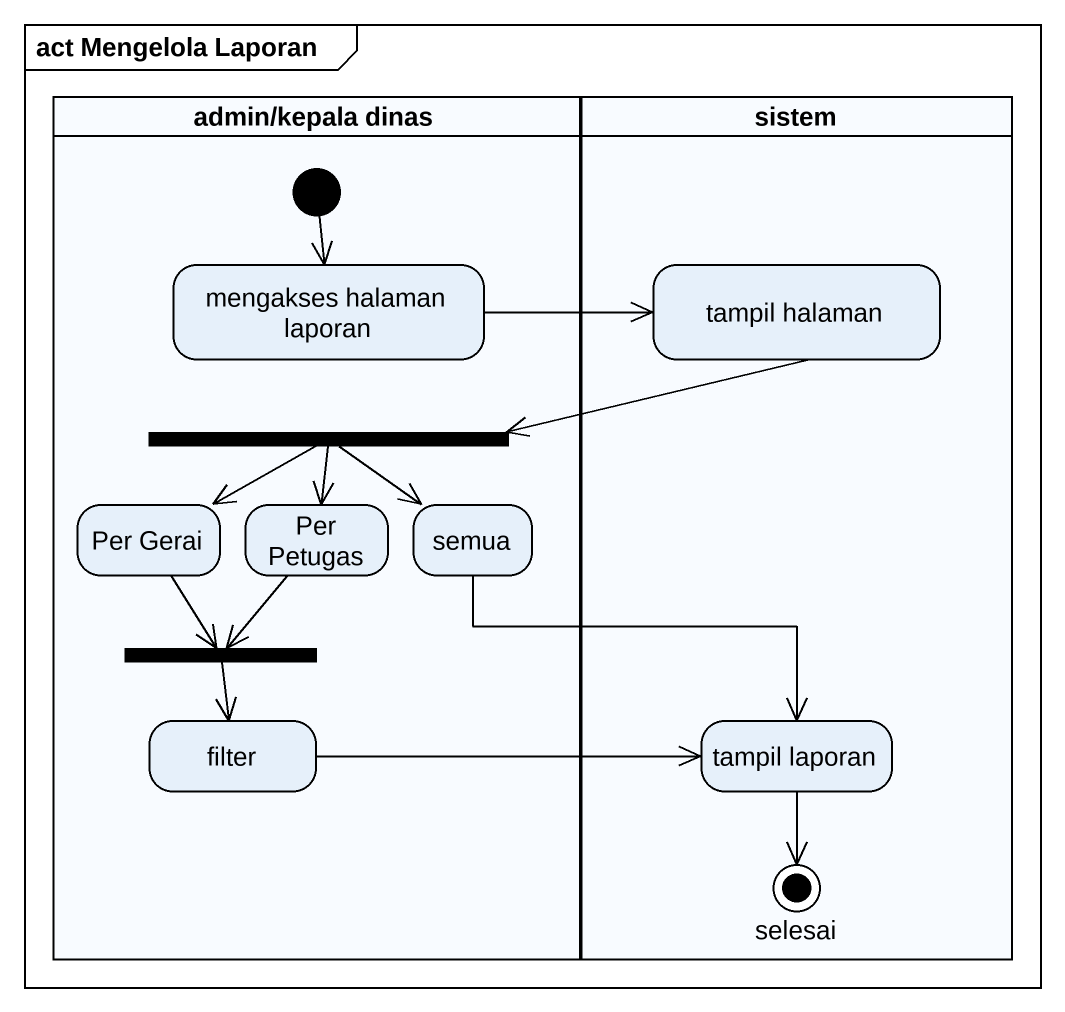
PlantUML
@startuml
mainframe act Mengelola Laporan
hide empty description
state "admin/kepala dinas" as admin_kepala_dinas <<partition>> {
  state "mengakses halaman laporan" as mengakses_halaman_laporan
  state "Per Gerai" as Per_Gerai
  state fork1 <<fork>>
  state "Per Petugas" as Per_Petugas
  state semua
  state fork2 <<join>>
  state filter
  [*] --> mengakses_halaman_laporan
}
state sistem <<partition>> {
  state "tampil halaman" as tampil_halaman
  state "tampil laporan" as tampil_laporan
  state selesai <<end>>
}
mengakses_halaman_laporan -right-> tampil_halaman
tampil_halaman -left-> fork1
Per_Gerai --> fork2
fork1 -left-> Per_Gerai
fork1 --> Per_Petugas
fork1 --> semua
Per_Petugas --> fork2
semua --> tampil_laporan
fork2 --> filter
filter -right-> tampil_laporan
tampil_laporan --> selesai
@enduml
